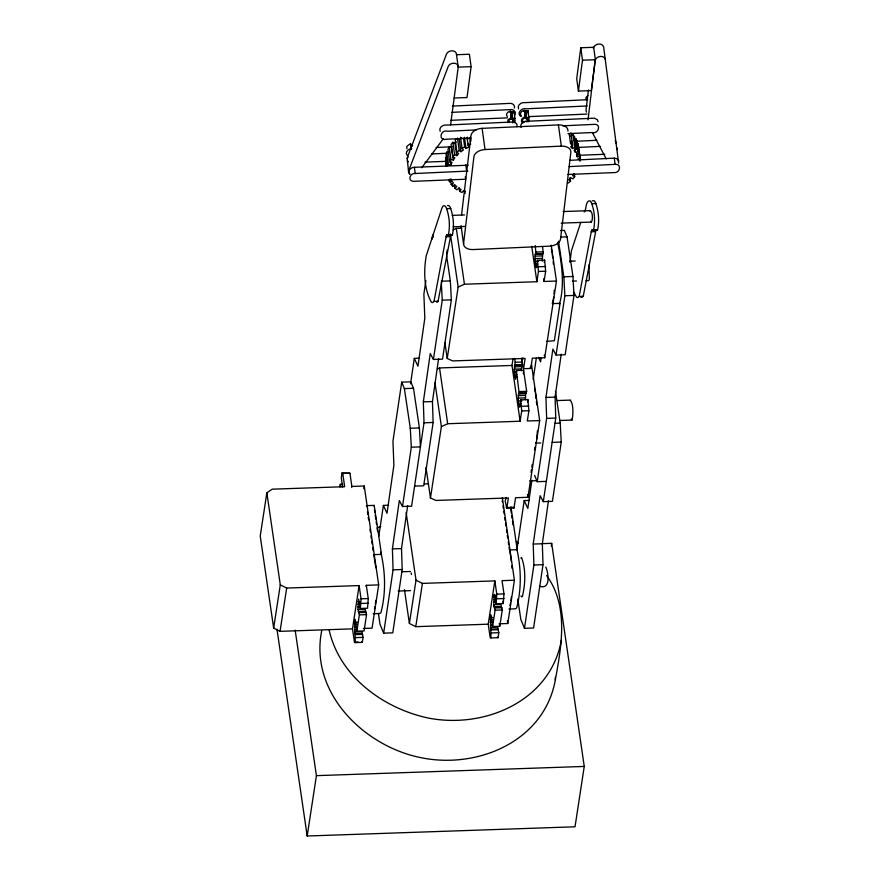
<?xml version="1.0" encoding="UTF-8"?>
<svg xmlns="http://www.w3.org/2000/svg" width="880" height="880" viewBox="0 0 880 880"><rect width="100%" height="100%" fill="white"/><g stroke="black" fill="none" stroke-linecap="round" stroke-linejoin="round"><path stroke-width="1.32" d="M321.739 630.564C309.067 692.758 364.331 746.911 422.07 757.9C478.489 768.999 544.335 740.96 555.313 679.976L555.324 677.292M555.313 679.976C561.616 645.634 568.788 605.935 546.623 575.553M531.124 367.466L531.542 364.782L539.682 420.563L527.318 420.992L528.891 410.718L527.868 399.608L520.674 399.85L520.102 406.582L519.376 407.198L518.32 400.961L518.441 393.888L518.771 393.107L524.766 392.909M525.47 399.773L525.635 393.635L526.658 391.336L523.589 370.304L516.395 370.546L515.537 379.335L514.151 371.91L515.185 362.274L514.624 358.413M551.21 245.19L556.446 281.05L544.082 281.479L545.655 271.205L544.632 260.095L537.438 260.337L536.866 267.069L536.14 267.685L535.084 261.448L535.205 254.364L535.535 253.594L543.136 253.693L542.652 246.565M542.267 261.206L542.729 253.352M569.976 262.306L571.417 250.789L580.811 222.299M537.416 430.958L536.756 438.878M554.092 293.788L554.224 290.268M354.728 632.049L361.922 631.807L363.077 637.373L362.318 642.367L355.124 642.609C355.685 640.09 352.968 599.885 356.873 631.202L364.056 630.949L366.553 614.636L365.167 609.191L357.984 609.444L358.644 599.06L360.349 608.465L367.543 608.212L368.247 598.554L366.311 585.321L378.675 584.903L364.232 486.013L351.868 486.442L351.703 487.509M490.457 627.385L497.651 627.143L498.806 632.698L498.047 637.692L490.853 637.945C491.414 635.415 488.697 595.21 492.602 626.527L499.785 626.285L502.282 609.961L500.907 604.527L493.713 604.769L494.373 594.385L496.078 603.79L503.272 603.548L503.976 593.89L502.04 580.657L514.404 580.228L502.337 497.607M521.312 370.744L522.379 362.032L515.185 362.274M406.89 148.709L406.791 146.432L409.673 144.133L410.663 143.957L410.971 147.543M509.08 122.617L508.959 120.01L511.445 118.822L510.576 111.243C508.035 111.188 505.032 114.411 507.32 116.611M511.445 118.822L510.576 111.243M524.15 122.287C520.993 121.803 522.775 117.634 525.36 117.986L524.502 110.407C521.95 110.352 518.958 113.564 521.235 115.764M525.36 117.986L524.502 110.407M553.751 297.132L552.299 303.611L560.065 303.336L554.356 340.692L546.425 341.396M375.353 604.186L375.793 600.402M510.939 600.776L511.379 597.003M461.505 215.38L471.009 135.465A10.472 6.633 -8.6 0 1 482.108 128.348L558.415 124.927A10.318 6.534 -8.6 0 1 567.952 131.142M588.423 89.958L586.025 110.088L586.476 112.123M588.049 119.812L595.067 60.742C595.782 56.177 603.691 54.516 605.33 59.224M446.798 234.883L448.327 235.114C450.274 226.105 449.449 216.293 446.226 207.68A54.89 7.942 88 0 0 444.796 205.81L443.014 205.986L441.914 208.109L426.228 255.783C423.665 271.018 423.786 288.53 431.42 302.269L432.784 302.599L434.005 301.4L446.325 235.521L446.798 234.883L452.397 234.971C454.344 225.973 453.519 216.15 450.296 207.537A54.89 7.942 88 0 0 448.866 205.667L447.502 205.513M436.854 302.456L438.075 301.257L450.868 234.74M573.793 292.27L576.598 297.286L577.962 297.605L579.183 296.406L591.437 230.78L591.976 229.889L597.575 229.977C599.522 220.979 598.697 211.156 595.474 202.543A54.89 7.942 88 0 0 594.044 200.673L592.262 200.86M580.668 297.143L582.032 297.462L583.253 296.263L596.046 229.746M450.593 124.872L458.216 67.122C458.249 61.798 449.911 62.282 448.228 66.418L408.892 170.324L408.606 172.447L409.695 174.251M408.606 172.447L407.187 157.916L446.523 54.021C448.206 49.885 456.544 49.39 456.511 54.725L469.392 54.252L471.097 66.649L467.016 97.537L454.135 98.01M593.362 48.345L593.67 47.278L580.789 47.784L576.708 78.672L578.413 91.069L591.283 90.607L595.364 59.719L593.659 47.322C595.276 43.56 602.129 42.493 603.625 46.827L618.629 163.119M578.413 91.069L582.494 60.181L580.789 47.784M407.66 505.626L401.511 548.592L402.193 569.525L392.777 632.841L383.658 633.16L393.085 569.833L392.403 548.9L399.322 500.577L402.501 506.506L411.609 506.198L424.017 422.796L423.335 401.863L430.254 353.529L433.433 359.469L442.541 359.15L451.363 299.849L450.34 280.907L446.6 255.794M414.601 486.112L423.709 485.804L433.125 422.477L432.454 401.544L438.592 358.589M541.145 357.808L540.573 361.812L538.494 357.324M531.839 480.414L527.835 508.431L524.194 500.577L529.408 500.401M546.326 481.382L537.218 481.701L546.634 418.374L545.952 397.441L552.871 349.118L556.05 355.058L565.158 354.739L573.98 295.427L572.957 276.485L567.05 236.841L564.377 230.384L560.472 230.516M548.471 500.786L542.333 543.741L543.004 564.674L533.588 628.001L524.48 628.309L533.896 564.993L533.214 544.06L540.133 495.726L543.312 501.666L552.42 501.358L561.242 442.046L560.219 423.104L555.489 391.38M543.312 501.666L555.742 418.066L555.071 397.133L561.22 354.167M378.807 536.195L383.383 505.417L388.597 505.241M402.501 506.506L411.323 447.205L420.431 446.886L419.408 427.944L413.49 388.3L410.828 381.843L401.72 382.151L392.942 441.188L393.888 465.256L387.013 513.271L383.383 505.417M410.542 383.801L414.315 358.38L419.529 358.193M425.865 280.72L423.874 294.14L424.82 318.208L417.956 366.223L414.315 358.38M432.058 239.129L432.652 235.114L433.543 237.259M433.433 359.469L442.255 300.157L441.298 282.568M533.159 379.39L536.338 357.973M517.033 548.757L524.194 500.577M556.05 355.058L564.872 295.746L563.849 276.804L558.525 241.12M266.849 492.811L260.227 536.096L273.658 628.122L280.049 631.345L352.495 628.859L359.117 585.574L286.671 588.06L280.291 584.837L266.849 492.811L272.228 489.181L344.674 486.695L342.749 473.451L342.045 472.934L341.286 477.928L342.639 486.882M273.658 628.122L280.291 584.837M280.049 631.345L286.671 588.06M339.922 486.86L340.307 484.352L342.694 484.264M542.058 543.664L551.672 543.334L584.254 766.436L575.025 826.793L307.186 836L316.415 775.654L295.152 630.091M363.825 488.719L364.232 486.013M356.873 631.202L359.37 614.878L357.984 609.444M360.349 608.465L361.053 598.807L359.117 585.574M366.146 586.388L366.311 585.321M378.675 584.903L372.053 628.177L363.396 628.474M446.501 254.188L447.117 250.151M556.446 281.05L544.709 357.775L532.345 358.193L530.772 368.467L523.578 368.709L525.151 358.446L452.705 360.932L447.227 358.479L458.15 287.078L450.395 233.948M416.02 580.173L422.4 583.396L494.846 580.899L488.224 624.184L415.778 626.681L409.387 623.458L416.02 580.173L406.131 512.501M539.682 420.563L527.945 497.288L515.581 497.706L514.008 507.98L506.814 508.222L508.387 497.959L435.941 500.445L430.463 497.992L441.386 426.591L434.984 382.756M415.778 626.681L422.4 583.396M441.386 426.591L447.678 423.731L520.124 421.234L511.984 365.453L512.963 359.04M543.136 253.693L535.942 253.946L535.271 245.498M526.372 393.206L519.178 393.459L516.395 370.546M458.15 287.078L464.442 284.218L536.888 281.721L538.461 271.458L537.438 260.337M523.589 370.304L523.38 373.835M544.269 262.438L544.632 260.095M520.124 421.234L521.697 410.971L520.674 399.85M492.602 626.527L495.099 610.214L493.713 604.769M496.078 603.79L496.782 594.132L494.846 580.899M527.505 401.951L527.868 399.608M499.125 623.81L507.782 623.513L514.404 580.228M531.047 472.472L531.454 469.799M531.861 467.126L532.268 464.464M534.512 449.79L534.93 447.128M551.265 546.018L551.672 543.334M373.901 506.077L374.176 505.384L381.48 554.367L373.714 554.631L375.859 567.776M514.349 108.042C515.438 105.138 512.127 102.905 509.498 103.4L452.375 106.084M516.912 126.643C517.99 123.739 514.679 121.506 512.05 122.001L446.765 125.059C443.344 124.256 438.361 127.501 440.176 131.307M374.484 608.993L374.968 606.628M509.982 605.506L510.455 603.141M522.962 357.896L521.939 361.614L523.578 368.709M506.198 497.409L505.175 501.127L506.814 508.222M412.225 144.386L411.785 146.135L412.599 145.629M512.402 122.771L513.722 121.44A4.092 2.585 -8.6 0 0 513.821 120.241L513.425 119.559L512.611 120.065L512.138 111.672L514.261 111.76L514.987 119.944A5.764 3.641 -8.6 0 1 514.844 121.671L514.085 122.749M512.611 120.065L512.138 111.672M528 121.902L528.77 120.835A5.764 3.641 -8.6 0 0 528.913 119.108L528.187 110.924L526.064 110.825L526.526 119.229L527.351 118.723L527.747 119.405A4.092 2.585 -8.6 0 1 527.637 120.604L526.328 121.924M526.526 119.229L526.064 110.825M591.976 229.889L593.505 230.12C595.452 221.111 594.627 211.299 591.404 202.686A54.89 7.942 88 0 0 589.974 200.816C585.299 200.321 586.674 209.847 584.221 211.948M449.284 152.35L446.765 152.163L446.039 154.583L447.568 165.737M561.407 640.101C550.44 701.096 484.594 729.124 428.175 718.025C383.339 708.4 339.702 676.61 329.164 630.19M407.154 158.884L408.122 156.926M446.765 152.163L448.47 164.56L450.978 164.747L452.001 162.36L449.658 161.777L447.953 149.38L449.24 147.048L451.594 147.642L453.299 160.039L450.945 159.456L449.24 147.048M590.007 211.288C592.658 210.672 593.12 219.78 591.393 222.079L561.253 223.113M514.657 115.28C516.967 112.387 513.513 108.856 510.345 109.604L451.869 112.343M449.658 161.777L450.945 159.456M526.724 113.96L524.942 115.489M559.383 304.359C565.136 284.625 561.517 262.427 557.645 242.407M586.036 280.665L588.764 280.566L589.347 278.96L588.962 265.111M535.909 442.574L535.535 443.124L540.716 442.948M570.394 400.576C573.496 403.59 573.342 414.689 572 420.079L559.724 420.508M453.299 160.039L454.85 157.784L452.771 156.827L451.066 144.43L452.87 142.285L454.96 143.242L456.665 155.639L454.575 154.682L452.87 142.285M574.2 173.437L572.638 175.692L574.728 176.649L572.924 178.794L570.834 177.837L568.799 179.872L570.537 181.159L568.293 183.051M421.773 167.761L443.476 138.556M512.589 115.181L511.016 116.325M452.771 156.827L454.575 154.682M465.322 191.257L463.584 190.641L462.044 192.467L459.591 191.345L461.12 189.519L458.854 188.177L456.94 189.783L454.883 188.254L454.377 184.536M502.04 501.039L502.414 501.82M454.96 143.242L456.313 141.889M456.665 155.639L458.7 153.615L456.951 152.317L455.246 139.92L456.753 138.655M456.951 152.317L459.206 150.425L457.501 138.028M454.883 188.254L456.797 186.659L454.971 184.954L452.76 186.263L451.187 184.404L450.67 180.686M570.9 132.825L572.605 145.222L570.691 146.828L572.517 148.533L574.739 147.213L573.034 134.816L570.812 136.136M514.261 111.76L513.491 112.321L514.074 113.3M528.187 110.924L527.406 111.474L528 112.464A5.764 3.641 -8.6 0 1 528.088 113.025M461.692 137.599L459.25 139.326L460.955 151.723L463.397 149.996L462.055 148.412L460.526 137.258M587.895 95.557L585.948 97.493L586.047 99.77M511.698 113.421L512.512 112.915M520.817 558.085L521.576 557.623C526.053 569.547 525.349 584.001 522.423 596.376L521.675 596.838L520.916 595.969M545.787 567.028C548.097 571.78 551.485 590.326 539.385 586.201M462.055 148.412L464.662 146.861L463.474 138.182M451.187 184.404L453.398 183.084L452.089 181.071L449.647 182.061L448.613 179.927L451.044 178.937M573.034 134.816L574.607 136.675L576.312 149.083L574.101 150.392L575.41 152.405L577.841 151.426L576.147 139.018L573.705 140.008M464.662 146.861L466.004 148.445L468.754 147.081L466.851 137.83M453.145 229.856L456.291 228.426L461.758 228.239M437.437 368.896L439.527 367.939L511.984 365.453M377.102 527.89L380.754 526.35M467.874 145.266L470.745 144.111M577.841 151.426L578.886 153.56L576.444 154.539L577.203 156.772L579.755 156.167L580.217 158.477L577.654 159.093M511.489 117.898L508.079 119.625L507.716 122.65M525.415 117.051C522.456 116.842 519.508 121.22 522.863 122.87M509.817 112.277L510.521 112.178M523.732 111.441L524.447 111.331M411.807 148.698C408.518 148.434 404.393 152.482 407.275 155.43M468.281 165.22L414.359 167.299C411.07 167.035 406.945 171.083 409.838 174.031M467.94 171.072L415.206 173.503C409.684 172.656 407.374 181.698 413.941 181.313L465.641 179.223L465.3 176.737M436.161 147.51L452.397 146.718M576.532 141.273L596.827 140.283M431.596 153.978L447.832 153.186M578.732 147.411L600.38 146.355M569.613 160.336L614.262 158.158L616.77 158.598L618.882 160.985M569.107 166.606L615.109 164.362C622.017 163.691 620.07 173.316 614.13 172.59L567.875 174.46M587.73 99.704L525.162 102.63C521.73 101.827 516.747 105.072 518.573 108.878M587.213 105.963L526.009 108.823C521.686 107.349 515.933 113.828 521.114 116.512M476.179 129.921L447.623 131.263C440.187 129.03 438.042 141.515 446.567 139.216L470.855 138.149M562.573 125.84L593.857 124.377C601.656 123.354 598.785 134.255 592.284 132.55L567.996 133.606M485.023 149.534L561.33 146.135A10.318 6.534 -8.6 0 1 570.856 152.339L560.549 239.03A10.472 6.633 -8.6 0 1 549.439 246.147L473.132 249.568A10.318 6.534 -8.6 0 1 463.606 243.364L473.924 156.662A10.472 6.633 -8.6 0 1 485.023 149.545L482.108 128.337M529.012 116.611L587.026 114.07M450.758 120.318L507.43 117.843M578.919 155.309L604.78 154.264M424.996 162.162L445.401 161.337M582.494 60.181L595.364 59.719M471.097 66.649L458.216 67.122L456.511 54.725M446.699 208.659L450.769 208.527M591.877 203.665L595.947 203.533M452.221 215.369L464.552 214.951M563.189 211.552L590.59 210.606M453.024 226.842L465.344 226.413M448.327 235.114L452.397 234.971M593.505 230.12L597.575 229.977M446.094 236.775L450.153 236.632M591.272 231.781L595.331 231.638M560.538 237.061L567.05 236.841M536.228 252.065L543.422 251.823M535.205 254.364L542.399 254.122M535.007 256.135L542.19 255.893M534.963 258.632L542.146 258.379M535.084 261.448L538.67 261.327M569.745 261.184L575.201 260.997M535.348 264.176L537.746 264.088M538.384 266.772L545.567 266.53M538.461 271.458L545.655 271.205M563.849 276.804L572.957 276.485M441.232 281.215L450.34 280.907M572.396 281.138L576.488 280.995M564.872 295.746L573.98 295.427M442.255 300.157L451.363 299.849M434.005 301.4L438.075 301.257M579.183 296.406L583.253 296.263M514.778 364.947L521.972 364.694M514.426 365.387L521.609 365.134M514.173 366.861L521.367 366.619M514.085 369.149L521.268 368.907M514.151 371.91L516.549 371.822M514.371 374.693L516.769 374.605M514.712 377.091L517.11 377.003M401.72 382.151L404.382 388.608L413.49 388.3M519.464 391.578L526.658 391.336M518.441 393.888L525.635 393.635M518.243 395.648L525.426 395.406M518.199 398.145L525.382 397.892M545.952 397.441L555.071 397.133M423.335 401.863L432.454 401.544M518.32 400.961L521.917 400.84M557.073 400.565L570.713 400.092M518.584 403.689L520.982 403.601M521.62 406.296L528.803 406.043M521.697 410.971L528.891 410.718M546.634 418.374L555.742 418.066M424.017 422.796L433.125 422.477M404.382 388.608L410.3 428.263L419.408 427.944M555.016 423.28L560.219 423.104M552.134 442.354L561.242 442.046M342.045 472.934L349.932 473.209L351.868 486.442M342.749 473.451L349.932 473.209M343.013 486.442L340.626 486.519L340.307 484.352M424.358 483.945L428.461 483.813M529.661 480.909L537.427 480.645M366.41 505.648L374.176 505.384M506.121 507.562L513.304 507.32L514.008 507.98M392.403 548.9L401.511 548.592M533.214 544.06L542.333 543.741M393.085 569.833L402.193 569.525M533.896 564.993L543.004 564.674M402.248 571.747L410.432 571.472M398.2 591.063L410.476 590.634M361.053 598.807L368.247 598.554M496.782 594.132L503.976 593.89M493.999 595.276L496.386 595.188M357.984 601.744L360.371 601.667M493.713 597.08L496.1 596.992M361.119 603.471L368.302 603.218M496.848 598.796L504.031 598.554M357.83 604.186L360.217 604.109M493.559 599.522L495.946 599.434M357.83 606.892L360.228 606.804M493.559 602.217L495.957 602.14M358.27 611.446L365.464 611.193M493.999 606.771L501.193 606.529M358.644 612.59L366.245 612.458M494.373 607.926L501.974 607.794M373.208 613.712L379.687 613.492L380.897 612.744C386.078 593.241 385.451 571.703 380.743 552.134M508.937 609.037L515.416 608.817L516.626 608.069C521.807 588.566 521.18 567.039 516.472 547.459M359.37 614.878L366.553 614.636M495.099 610.214L502.282 609.961M354.816 622.281L357.214 622.204M490.545 617.617L492.943 617.529M354.574 624.338L356.972 624.261M490.303 619.674L492.701 619.586M354.464 626.923L356.862 626.846M490.193 622.259L492.591 622.171M354.519 629.64L356.917 629.552M490.248 624.965L492.646 624.888M355.058 633.798L362.241 633.545M490.787 629.134L497.97 628.881M355.454 634.601L362.637 634.348M491.183 629.926L498.366 629.684M355.894 637.615L363.077 637.373M491.623 632.951L498.806 632.698M352.495 628.859L354.431 642.092L358.028 641.96M316.415 775.654L584.254 766.436M526.977 117.48L529.1 117.568M513.051 118.316L515.174 118.404M572 420.079L571.252 419.012M591.393 222.079L590.7 221.221M572.605 145.222L570.548 143.693L569.184 133.782M459.206 150.425L460.955 151.723M497.343 637.175L498.047 637.692M490.853 637.945L490.16 637.417L488.224 624.184M361.614 641.839L362.318 642.367M354.431 642.092L355.124 642.609M530.068 367.807L530.772 368.467M516.439 541.464L518.419 543.345M615.208 140.602L616.374 143.44M407.286 161.029L407.99 161.854M574.739 147.213L576.312 149.083M407.484 160.831L408.133 161.623M592.526 132.803L606.177 158.829M576.147 139.018L577.181 141.152L578.908 153.747M534.611 475.376L537.218 481.701M524.48 628.309L520.828 619.465L517.792 599.082M383.658 633.16L380.017 624.316L378.389 613.437M616.781 147.62L617.221 149.644M366.509 505.769L366.685 506.495M521.125 127.479C519.299 123.673 524.293 120.428 527.714 121.231L594.341 118.173L597.421 119.757L598.059 121.737M446.028 164.912L445.577 162.602L446.083 166.32M509.85 551.166L511.434 561.77M411.147 572.946L411.455 574.541M551.342 248.809L552.024 252.703M534.578 388.322L535.26 392.227M543.686 278.762L544.082 281.479M531.729 246.356L536.888 281.721M544.324 355.113L544.709 357.775M521.807 358.171L522.192 360.745M527.56 494.626L527.945 497.288M510.961 506.902L517.209 549.692L509.443 549.956L509.058 547.283M510.763 509.069L511.346 513.073M511.731 515.735L512.127 518.408M512.512 521.07L513.095 525.074M502.997 505.835L503.393 508.508M503.778 511.181L504.174 513.854M504.757 517.869L505.153 520.542M505.538 523.215L505.934 525.888M506.517 529.903L506.913 532.576M507.298 535.249L507.694 537.922M508.277 541.937L508.662 544.61M456.291 228.426L464.442 284.218M507.386 620.807L507.782 623.513M502.931 601.249L503.272 603.548M499.433 623.865L499.785 626.285M444.895 342.54L447.227 358.479M439.527 367.939L447.678 423.731M425.997 467.445L430.463 497.992M404.448 589.622L409.387 623.458M374.44 509.729L374.836 512.402M375.221 515.064L375.804 519.068M376.2 521.741L376.585 524.403M377.168 528.407L377.564 531.08M367.466 511.841L367.862 514.514M368.247 517.187L368.643 519.86M370.007 529.221L370.392 531.894M370.986 535.909L371.371 538.582M371.767 541.255L372.152 543.928M372.746 547.943L373.131 550.616M276.98 629.222L307.186 836M614.262 158.158L615.109 164.362M580.217 158.477L578.061 143.759L580.239 160.017M579.414 157.465L579.931 161.194M576.686 153.054L577.203 156.772M574.904 148.687L575.41 152.405M571.494 141.086L572.517 148.533M574.387 174.174L574.728 176.649M570.031 177.441L570.537 181.159M558.415 124.927L561.33 146.135M470.437 137.247L470.943 140.965M469.887 137.907L470.404 141.636M467.39 137.159L467.731 139.645M468.248 143.363L468.589 145.838M464.475 137.28L466.004 148.445M465.773 164.791L466.62 170.984M464.761 191.059L465.102 193.534M459.074 187.616L459.591 191.345M461.054 225.676L463.595 244.222M450.472 161.029L450.978 164.747M452.419 183.788L452.76 186.263M446.721 166.089L445.522 157.41L446.237 166.023M414.359 167.299L415.206 173.503M410.663 143.957L411.389 149.281M552.244 254.012L552.717 257.862M535.48 393.525L536.118 398.662M553.19 261.723L553.388 264.121M536.426 401.236L536.723 404.844M511.753 565.664L511.918 568.227M410.3 428.263L411.323 447.205"/></g></svg>
